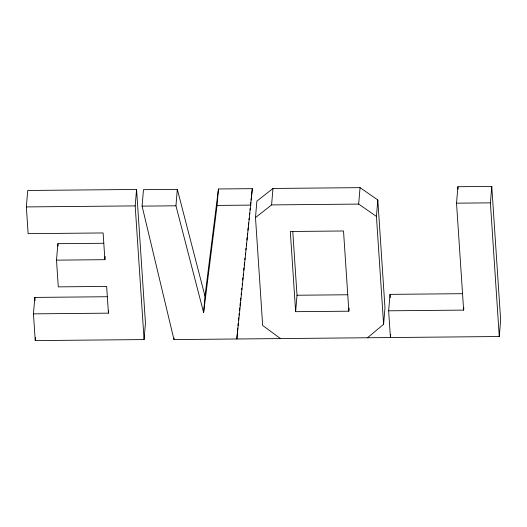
<?xml version="1.0" encoding="UTF-8"?>
<svg xmlns="http://www.w3.org/2000/svg" width="527" height="527" viewBox="0 0 527 527"><rect width="100%" height="100%" fill="white"/><g stroke="black" fill="none" stroke-linecap="round" stroke-linejoin="round"><path stroke-width="0.79" d="M33.451 313.861L108.437 313.157L106.658 286.418L58.286 286.872L56.508 260.14L104.886 259.686L103.108 232.954L28.129 233.659L26.35 206.92L27.727 190.478L136.572 189.457L145.452 323.123L144.075 339.572L35.23 340.594L33.451 313.861L34.828 297.412L107.37 296.734M35.23 340.594L35.493 337.458M56.508 260.14L57.884 243.691L103.799 243.263M104.886 259.686L105.143 256.55M108.437 313.157L108.634 310.805M144.075 339.572L135.195 205.899L136.572 189.457M390.691 334.414L390.428 337.543L388.649 310.811L463.635 310.107L456.534 203.172L457.91 186.723L491.77 186.406L500.65 320.08L499.273 336.522L173.95 339.579L142.092 206.129L143.469 189.68L177.329 189.364L204.99 296.108L203.613 312.551L175.952 205.807L177.329 189.364M173.95 339.579L174.075 338.018M203.613 312.551L217.071 205.425L218.448 188.976L252.314 188.659L236.834 338.993L237.295 333.505M237.427 331.944L237.756 328.025M237.947 325.679L238.145 323.328M280.476 338.578L262.663 325.449L255.496 217.598L256.873 201.156L272.973 188.462L360.053 187.645L377.813 199.964L384.98 307.86L383.603 324.309L367.55 337.761M255.496 217.598L271.596 204.911L272.973 188.462M349.105 308.051L348.848 311.187L295.634 311.688L297.011 295.239L292.768 231.406M383.603 324.309L376.436 216.413L358.676 204.087L360.053 187.645M376.436 216.413L377.813 199.964M388.649 310.811L390.026 294.369L462.568 293.684M463.635 310.107L463.832 307.761M499.273 336.522L490.393 202.855L491.77 186.406M238.467 320.093L238.731 317.649M238.988 315.199L239.159 313.565M239.502 310.298L239.759 307.847M240.016 305.403L240.272 302.953M240.536 300.502L240.793 298.051M241.135 294.791L241.307 293.157M241.649 289.89L241.821 288.256M242.17 284.988L242.341 283.361M242.683 280.094L242.94 277.643M243.197 275.193L243.369 273.559M243.718 270.298L243.975 267.848M244.232 265.397L244.488 262.947M244.831 259.686L245.002 258.052M245.351 254.785L245.523 253.151M245.865 249.884L246.037 248.257M246.379 244.989L246.55 243.355M246.893 240.088L247.156 237.637M247.413 235.194L247.585 233.56M247.927 230.292L248.184 227.842M248.441 225.398L248.704 222.947M249.047 219.68L249.218 218.046M249.561 214.779L249.732 213.152M250.075 209.884L250.246 208.251M250.595 204.983L250.852 202.539M251.109 200.089L252.314 188.659M204.99 296.108L218.448 188.976M26.35 206.92L135.195 205.899M142.092 206.129L175.952 205.807M217.071 205.425L250.938 205.102M271.596 204.911L358.676 204.087M456.534 203.172L490.393 202.855M297.011 295.239L347.767 294.764M457.91 186.723L458.068 189.173M390.026 294.369L390.243 297.61M348.848 311.187L343.518 230.984L290.305 231.485L295.634 311.688M57.884 243.691L58.049 246.122M34.828 297.412L35.045 300.653"/></g></svg>
